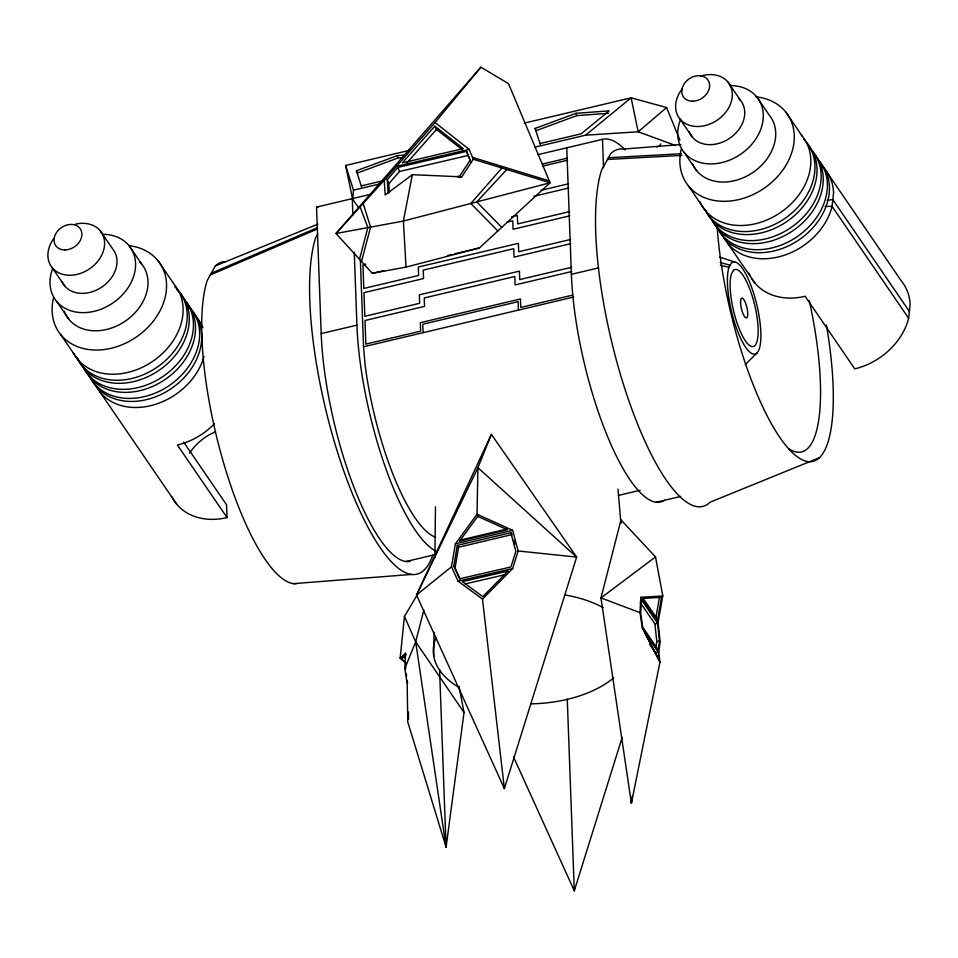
<?xml version="1.0" encoding="UTF-8"?>
<svg xmlns="http://www.w3.org/2000/svg" width="958" height="958" viewBox="0 0 958 958"><rect width="100%" height="100%" fill="white"/><g stroke="black" fill="none" stroke-linecap="round" stroke-linejoin="round"><path stroke-width="1.44" d="M433.77 656.206L434.046 632.304M434.896 557.592L435.471 506.782M504.255 785.632L504.363 788.602L482.485 599.097L458.044 581.159L451.505 566.753L455.373 543.869L477.036 514.242L477.91 467.684L491.382 434.357L576.644 557.089L504.363 788.602L416.514 595.026L491.382 434.357M459.026 686.251L464.031 712.501L446.093 847.195L407.773 721.973L407.174 683.976L404.863 668.373L405.629 653.009L400.145 658.206L405.569 662.996M405.545 669.271L405.689 666.493M659.942 662.229L642.291 627.933L640.028 612.653L640.794 597.301L662.792 595.984L655.523 556.921L620.988 519.907L600.977 597.924L631.382 803.295L659.942 662.229L658.781 652.29L660.146 642.052L658.086 622.568L662.792 595.984M574.501 887.862L574.297 890.82L513.476 756.808M345.61 165.459L353.478 190.163L352.676 199.432L345.61 165.459L409.114 150.418M400.145 658.206L404.444 616.401L418.167 593.313M751.491 278.167A61.156 47.732 -34.4 0 0 805.127 296.285L854.764 368.854A61.156 47.732 -34.4 0 0 908.627 318.26L910.1 304.692A61.156 47.732 -34.4 0 0 901.514 281.209L824.97 169.338M632.364 795.894L631.382 803.295L631.214 798.828M655.907 648.039L656.781 641.561L654.925 623.969L640.363 602.678M659.439 640.938L658.242 650.003L642.71 627.083L640.71 613.551L641.417 599.684L657.595 623.335L659.439 640.938L656.781 641.561M510.877 532.708L515.823 551.377L510.949 566.956L459.577 578.812L453.793 566.07L457.289 545.401L510.877 532.708L512.135 534.552L458.547 547.246L455.05 567.914L460.259 579.386M655.799 618.102L659.475 597.313M412.347 174.691L385.176 194.989L384.218 180.332L435.064 122.528L469.169 149.388L473.288 159.232L461.756 176.847L412.347 174.691L403.39 221.058L406.024 267.102L372.327 273.329L335.995 233.501L480.904 67.18L508.506 83.645L550.108 182.774L479.383 247.966L406.024 267.102M404.863 668.373L415.676 641.824L423.831 610.042M359.501 259.271L367.872 227.609L360.1 206.916M361.513 261.462L370.602 227.106L363.166 203.539M482.485 599.097L512.626 568.561L518.122 550.97L512.65 530.301L477.036 514.242M622.185 737.42L574.297 890.82L567.268 699.089M225.298 261.702A165.123 45.637 76.7 0 0 215.394 265.869L207.179 280.622A165.123 45.637 76.7 0 0 223.801 463.624A165.123 45.637 76.7 0 0 296.345 583.685M317.625 234.231L315.673 237.74A183.469 50.714 76.7 0 0 346.389 478.186A183.469 50.714 76.7 0 0 432.824 555.137M728.966 267.342L731.325 263.103A47.301 13.077 76.7 0 1 759.347 317.589A47.301 13.077 76.7 0 1 744.126 344.916A47.301 13.077 76.7 0 1 728.966 267.342L720.404 265.21M660.745 143.916L659.344 146.227L656.481 146.909M477.695 516.374L507.381 529.762L459.624 541.078L478.437 515.368M459.624 541.078L460.379 540.072L506.686 529.103M405.929 662.84L401.462 658.9L403.162 656.709L405.402 658.685M435.064 122.528L480.904 67.18M388.122 192.941L387.248 179.709L397.929 167.387L466.534 151.352L470.186 160.058L459.768 175.973L456.906 176.643M389.355 192.642L388.78 183.816L399.462 171.494L468.067 155.459L470.677 161.674M501.956 168.009L470.821 203.455L497.837 230.95M434.812 126.169L402.42 162.824L463.277 148.598L434.812 126.169L436.489 129.426L462.69 150.071M407.042 162.752L436.489 129.426M386.445 177.757L335.995 233.501L403.39 221.058L550.108 182.774L473.288 159.232M506.83 169.506L476.749 201.91L501.752 227.345M745.336 364.531L756.976 352.987M401.462 658.9L406.036 654.577M679.94 140.191L666.612 107.559L638.184 131.785L585.589 135.174L535.079 147.137M585.589 135.174L631.118 97.812L666.612 107.559M451.505 566.753L416.514 595.026L477.91 467.684L576.644 557.089L518.122 550.97M655.523 556.921L600.977 597.924L640.028 612.653M658.002 651.668L658.972 659.966L644.243 631.334L658.002 651.668L655.488 652.973L649.811 644.59M211.287 273.246L317.014 227.824M210.317 274.994L317.409 228.986M215.394 265.869L317.876 224.16M819.605 457.625L710.201 502.148A183.469 50.714 76.7 0 1 625.478 390.696A183.469 50.714 76.7 0 1 601.612 169.997L610.749 153.591A183.469 50.714 76.7 0 1 623.275 149.065L680.851 144.574M361.573 186.858L356.436 170.74L397.295 155.639L404.504 155.112M402.36 157.651L398.037 157.974L357.19 173.087L356.436 170.74M540.3 144.514L535.151 128.408L576.009 113.295L609.156 110.865L581.231 133.785L539.989 143.556M608.462 113.307L576.752 115.631L535.905 130.743L535.151 128.408M524.325 123.115L631.118 97.812L638.184 131.785L675.079 145.329M361.274 185.9L381.895 181.014M353.478 190.163L379.452 184.008M410.347 561.268A152.885 42.26 76.7 0 1 354.616 488.975A152.885 42.26 76.7 0 1 321.181 333.612L316.547 207.096L369.68 194.51M537.773 154.681L602.498 139.353A168.812 46.667 76.7 0 1 625.37 150.011M458.87 177.529L461.756 176.847M542.467 164.022L567.112 158.19M542.935 166.045L567.687 160.178M541.174 190.271L568.585 183.78M533.846 196.27L568.717 188.007M511.572 216.855L517.368 215.49L517.679 223.921L569.603 211.622M507.01 222.196L512.758 220.831L513.069 229.261L569.735 215.837M365.848 264.145L362.95 264.827L363.812 288.454L418.622 275.461L418.311 267.031L518.386 243.32L518.697 251.75L570.621 239.452M372.327 273.329L383.907 270.587M447.554 255.511L451.901 254.481M454.787 253.786L479.383 247.966M570.752 243.667L514.087 257.103L513.775 248.661L423.232 270.12L423.544 278.55L363.968 292.669L364.83 316.284L419.64 303.303L419.329 294.86L519.416 271.15L519.715 279.58L571.639 267.282M571.77 271.509L515.105 284.933L514.793 276.503L424.25 297.95L424.562 306.38L364.986 320.499L365.848 344.114L420.658 331.133L420.346 322.69L520.433 298.98L520.745 307.422L572.656 295.112M321.181 333.612L356.927 325.145L354.256 252.205M664.433 500.327A152.885 42.26 76.7 0 1 607.312 435.914A152.885 42.26 76.7 0 1 571.387 274.335L598.558 267.893M435.183 537.091A137.461 37.997 76.7 0 1 365.106 364.962L363.549 346.784L573.65 297.016M618.449 495.418L640.183 490.268M455.373 543.869L512.65 530.301M406.144 561.484L434.74 554.718M656.35 502.208L680.659 496.448M654.925 623.969L657.595 623.335M396.265 166.429L469.169 149.388M458.044 581.159L512.626 568.561M465.025 583.937L504.914 574.728M827.137 200.282L832.825 199.599L909.37 311.47M293.627 583.638L411.724 574.417M608.45 157.723L681.354 153.735M607.48 159.471L681.868 155.4M825.066 206.389L832.095 206.389L908.627 318.26M720.284 262.516L730.152 265.222M472.51 157.363L549.329 180.906M719.805 257.127L734.558 261.941M785.668 111.894L802.217 136.084M756.868 97.045L769.286 115.188A45.733 35.697 -34.4 0 1 751.312 173.518A45.733 35.697 -34.4 0 1 692.478 163.71M728.068 82.196L740.474 100.339M679.893 118.912L692.299 137.054M684.18 152.442L696.598 170.584M688.479 185.96L705.028 210.149M727.781 243.416L754.665 282.718M646.183 604.055L648.59 607.564M650.997 611.072L653.392 614.593M640.794 597.301L658.086 622.568M358.448 207.623L352.293 198.629L352.891 214.999M457.289 545.401L458.547 547.246M453.793 566.07L455.05 567.914M157.938 260.612L174.488 284.801A61.156 47.732 -34.4 0 1 152.478 361.489A61.156 47.732 -34.4 0 1 73.431 353.119M404.444 616.401L415.676 641.824L464.031 712.501M129.138 245.763L141.556 263.905M100.339 230.914L112.745 249.056A30.309 23.663 -34.4 0 1 101.021 287.604A30.309 23.663 -34.4 0 1 61.983 281.556M183.661 442.093L226.567 504.818L227.034 517.571A61.156 47.732 -34.4 0 1 172.069 496.998M227.034 517.571L177.398 445.015A61.156 47.732 -34.4 0 0 214.4 423.771M52.163 267.641L64.569 285.783M56.45 301.159L68.868 319.301M60.749 334.689L77.299 358.879M100.051 392.133L176.583 504.004M642.291 627.933L658.781 652.29M466.534 151.352L468.067 155.459M397.929 167.387L399.462 171.494M387.248 179.709L388.78 183.816M576.009 113.295L576.752 115.631M397.295 155.639L398.037 157.974M513.656 540.288L514.793 544.599M415.676 641.824L446.093 847.195L439.578 669.702M406.168 673.426L406.575 676.18M407.186 680.336L407.593 683.102M617.982 489.035L620.892 523.128M620.988 519.907L621.095 522.888M602.498 139.353L603.528 167.626M566.753 147.819L571.387 274.335M518.434 310.093L518.122 301.662L422.813 324.235L423.125 332.677M360.352 259.714L363.549 346.784M408.431 712.081L408.551 719.29M613.707 677.845A99.069 55.54 -2.1 0 1 530.612 703.843M458.834 687.341A99.069 55.54 -2.1 0 1 435.986 637.777M564.621 594.894A99.069 55.54 -2.1 0 1 603.241 607.671M700.597 76.149A30.309 23.663 -34.4 0 1 731.996 98.674A30.309 23.663 -34.4 0 1 692.071 125.977A30.309 23.663 -34.4 0 1 682.455 88.555M738.786 98.518A30.309 23.663 -34.4 0 1 729.421 138.443A30.309 23.663 -34.4 0 1 689.245 131.677M800.397 134A61.156 47.732 -34.4 0 1 780.195 212.772A61.156 47.732 -34.4 0 1 699.915 201.887M755.826 96.83A61.156 47.732 -34.4 0 1 791.751 152.585A61.156 47.732 -34.4 0 1 722.128 201.288A61.156 47.732 -34.4 0 1 681.354 148.921M730.259 85.561A45.733 35.697 -34.4 0 1 761.73 126.456A45.733 35.697 -34.4 0 1 707.208 163.77A45.733 35.697 -34.4 0 1 680.479 119.618M803.546 139.042A61.156 47.732 -34.4 0 1 785.8 217.801A61.156 47.732 -34.4 0 1 704.645 209.191M806.6 143.065A61.156 47.732 -34.4 0 1 786.398 221.837A61.156 47.732 -34.4 0 1 706.118 210.952M810.731 149.113A61.156 47.732 -34.4 0 1 792.733 226.351A61.156 47.732 -34.4 0 1 712.189 220.723M812.803 152.142A61.156 47.732 -34.4 0 1 792.613 230.914A61.156 47.732 -34.4 0 1 712.321 220.029M815.965 157.184A61.156 47.732 -34.4 0 1 798.218 235.943A61.156 47.732 -34.4 0 1 717.063 227.333M819.006 161.207A61.156 47.732 -34.4 0 1 798.816 239.979A61.156 47.732 -34.4 0 1 718.536 229.094M823.15 167.255A61.156 47.732 -34.4 0 1 833.568 192.821L832.095 206.389A61.156 47.732 -34.4 0 1 781.548 256.109A61.156 47.732 -34.4 0 1 723.913 237.644M750.162 275.712A61.156 47.732 -34.4 0 1 749.012 273.162M75.323 224.196A30.309 23.663 -34.4 0 1 104.039 248.529A30.309 23.663 -34.4 0 1 64.342 274.707A30.309 23.663 -34.4 0 1 53.947 238.291M139.772 261.917A45.733 35.697 -34.4 0 1 124.3 321.78A45.733 35.697 -34.4 0 1 64.258 311.194M102.53 234.291A45.733 35.697 -34.4 0 1 134 275.185A45.733 35.697 -34.4 0 1 79.478 312.5A45.733 35.697 -34.4 0 1 52.75 268.348M129.51 245.715A61.156 47.732 -34.4 0 1 163.722 302.225A61.156 47.732 -34.4 0 1 93.92 349.993A61.156 47.732 -34.4 0 1 53.624 297.639M174.799 286.801A61.156 47.732 -34.4 0 1 158.07 366.531A61.156 47.732 -34.4 0 1 76.317 356.651M176.871 289.831A61.156 47.732 -34.4 0 1 159.411 370.063A61.156 47.732 -34.4 0 1 77.838 358.4M183.002 297.842A61.156 47.732 -34.4 0 1 164.273 375.596A61.156 47.732 -34.4 0 1 83.765 368.231M186.906 302.944A61.156 47.732 -34.4 0 1 162.656 381.092A61.156 47.732 -34.4 0 1 84.041 367.465M187.205 304.943A61.156 47.732 -34.4 0 1 170.488 384.673A61.156 47.732 -34.4 0 1 88.735 374.794M189.277 307.973A61.156 47.732 -34.4 0 1 171.829 388.206A61.156 47.732 -34.4 0 1 90.256 376.542M204.006 356.472A61.156 47.732 -34.4 0 1 153.076 405.042A61.156 47.732 -34.4 0 1 96.183 386.373M195.42 315.984A61.156 47.732 -34.4 0 1 202.904 327.612M189.6 453.17A45.733 35.697 -34.4 0 1 215.466 431.83M826.407 325.013A165.123 45.637 76.7 0 1 793.751 453.9A165.123 45.637 76.7 0 1 717.171 226.818M809.282 300.656A153.304 42.38 76.7 0 1 788.733 448.775M316.547 207.096A168.812 46.667 76.7 0 1 318.439 206.772M435.83 551.09A152.885 42.26 76.7 0 1 356.927 325.145M661.547 597.289L657.631 619.455L643.213 598.379L661.547 597.289M733.421 270.431L731.445 273.976A39.601 10.945 76.7 0 0 744.126 338.904A39.601 10.945 76.7 0 0 756.868 316.032A39.601 10.945 76.7 0 0 733.421 270.431M507.956 571.112L482.796 596.606L462.379 581.626L507.956 571.112M692.538 101.213A14.897 11.628 -34.4 0 0 709.04 82.077A14.897 11.628 -34.4 0 0 685.533 82.077A14.897 11.628 -34.4 0 0 692.538 101.213M64.809 249.942A14.897 11.628 -34.4 0 0 81.31 230.806A14.897 11.628 -34.4 0 0 57.803 230.806A14.897 11.628 -34.4 0 0 64.809 249.942M740.546 302.788A10.191 2.814 76.7 0 0 746.21 317.972A10.191 2.814 76.7 0 0 745.683 303.375A10.191 2.814 76.7 0 0 740.546 302.788"/></g></svg>
